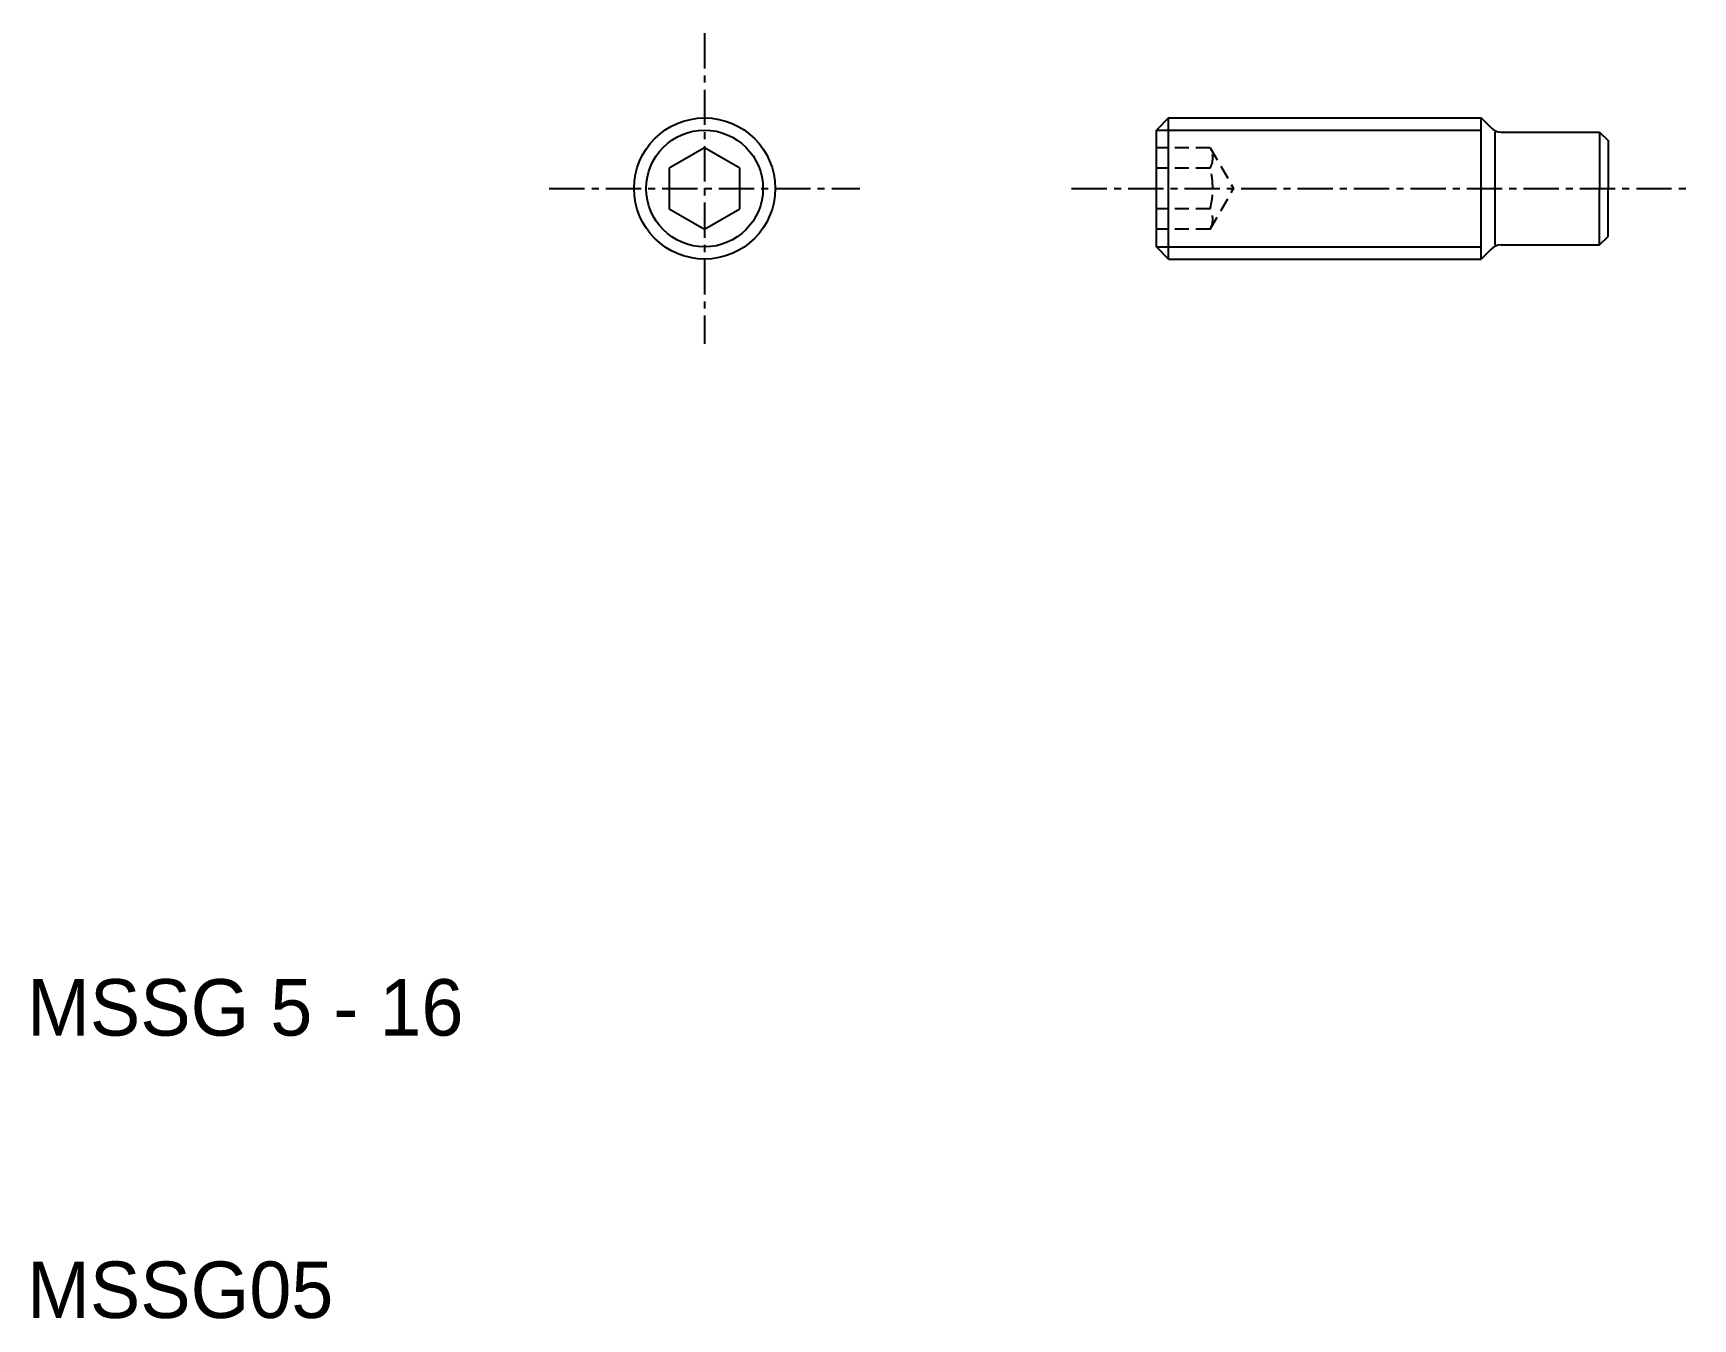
# Model space of a CAD drawing. Extents: x 10.2 to 69, y 10 to 55.5.
import ezdxf

# ---------------------------------------------------------------- set-up
doc = ezdxf.new("R2010")
doc.units = 0
doc.linetypes.add('CENTER', pattern=[2, 1.25, -0.25, 0.25, -0.25])
doc.linetypes.add('DASHED', pattern=[0.75, 0.5, -0.25])
doc.layers.get('0').update_dxf_attribs({"linetype": 'CONTINUOUS'})
doc.layers.add('CENTER', color=1, linetype='CENTER')

msp = doc.modelspace()

# ---------------------------------------------------------------- linework, layer by layer
at = {"color": 7, "linetype": 'CONTINUOUS'}
for p, q in [((50.433, 52.5), (50, 52.067)), ((50.433, 52.5), (61.5, 52.5)), ((50.433, 47.5), (50.433, 52.5)), ((61.5, 47.5), (61.5, 52.5)), ((61.854, 52.146), (61.5, 52.5)), ((50, 47.933), (50, 52.067)), ((62, 48), (62, 52)), ((62.207, 52), (65.7, 52)), ((65.7, 52), (66, 51.7)), ((65.7, 52), (65.7, 50)), ((34, 51.443), (32.75, 50.722)), ((35.25, 50.722), (34, 51.443)), ((66, 51.7), (66, 50)), ((32.75, 50.722), (32.75, 49.278)), ((35.25, 49.278), (35.25, 50.722)), ((65.7, 48), (65.7, 50)), ((66, 48.3), (66, 50)), ((32.75, 49.278), (34, 48.557)), ((34, 48.557), (35.25, 49.278)), ((65.7, 48), (66, 48.3)), ((50.433, 47.5), (50, 47.933)), ((61.854, 47.854), (61.5, 47.5)), ((62.207, 48), (65.7, 48)), ((50.433, 47.5), (61.5, 47.5))]:
    msp.add_line(p, q, dxfattribs=at)
at = {"color": 3, "linetype": 'CONTINUOUS'}
for p, q in [((50, 52.067), (61.5, 52.067)), ((50, 47.933), (61.5, 47.933))]:
    msp.add_line(p, q, dxfattribs=at)
at = {"color": 3, "linetype": 'DASHED'}
for p, q in [((51.903, 51.443), (50, 51.443)), ((51.903, 51.443), (52.737, 50)), ((51.903, 50.722), (50, 50.722)), ((51.903, 48.557), (52.737, 50)), ((51.903, 49.278), (50, 49.278)), ((51.903, 48.557), (50, 48.557))]:
    msp.add_line(p, q, dxfattribs=at)
at = {"color": 7, "linetype": 'CONTINUOUS'}
msp.add_circle((34, 50), 2.5, dxfattribs=at)
at = {"color": 3, "linetype": 'CONTINUOUS'}
msp.add_circle((34, 50), 2.067, dxfattribs=at)
at = {"color": 7, "linetype": 'CONTINUOUS'}
for centre, start, end in [((62.207, 52.5), 225, 270), ((62.207, 47.5), 90, 135)]:
    msp.add_arc(centre, 0.5, start, end, dxfattribs=at)
at = {"color": 3, "linetype": 'DASHED'}
for centre, radius, start, end in [((51.278, 51.083), 0.722, 330, 30), ((49.258, 50), 2.742, 344.73852, 15.26148), ((51.278, 48.917), 0.722, 330, 30)]:
    msp.add_arc(centre, radius, start, end, dxfattribs=at)
at = {"layer": 'CENTER', "color": 1, "linetype": 'CENTER'}
for p, q in [((34, 55.5), (34, 44.5)), ((28.5, 50), (39.5, 50)), ((47, 50), (69, 50))]:
    msp.add_line(p, q, dxfattribs=at)

# ---------------------------------------------------------------- texts
at = {"color": 7, "linetype": 'CONTINUOUS'}
for s, p in [('MSSG 5 - 16', (10, 20)), ('MSSG05', (10, 10))]:
    msp.add_text(s, height=2, dxfattribs=at).set_placement(p)

doc.saveas('drawing.dxf')
